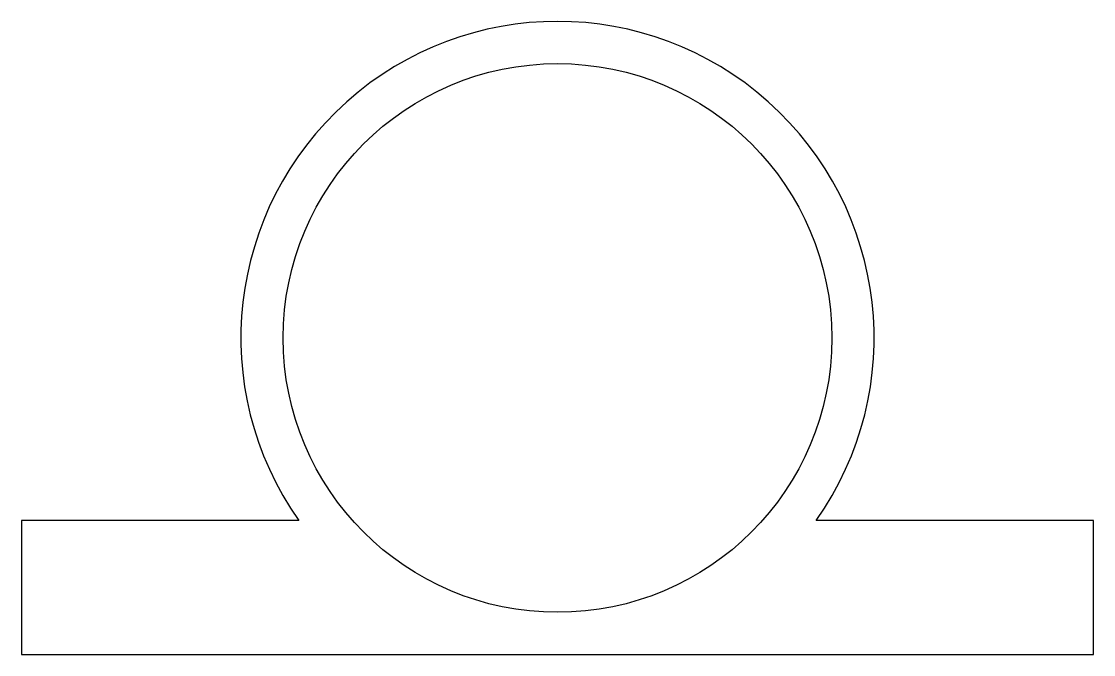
# Model space of a CAD drawing. Header units: inches. Extents: x -2 to 0, y 0 to 1.18.
import ezdxf

# ---------------------------------------------------------------- set-up
doc = ezdxf.new("R2010")
doc.units = ezdxf.units.IN
doc.header["$MEASUREMENT"] = 0

msp = doc.modelspace()

# ---------------------------------------------------------------- linework, layer by layer
msp.add_lwpolyline([(-2, 0), (0, 0), (0, 0.25), (-0.5175, 0.25, 1.929873), (-1.4825, 0.25), (-2, 0.25)], format="xyb", close=True)
msp.add_circle((-1, 0.5906), 0.5118)

doc.saveas('drawing.dxf')
